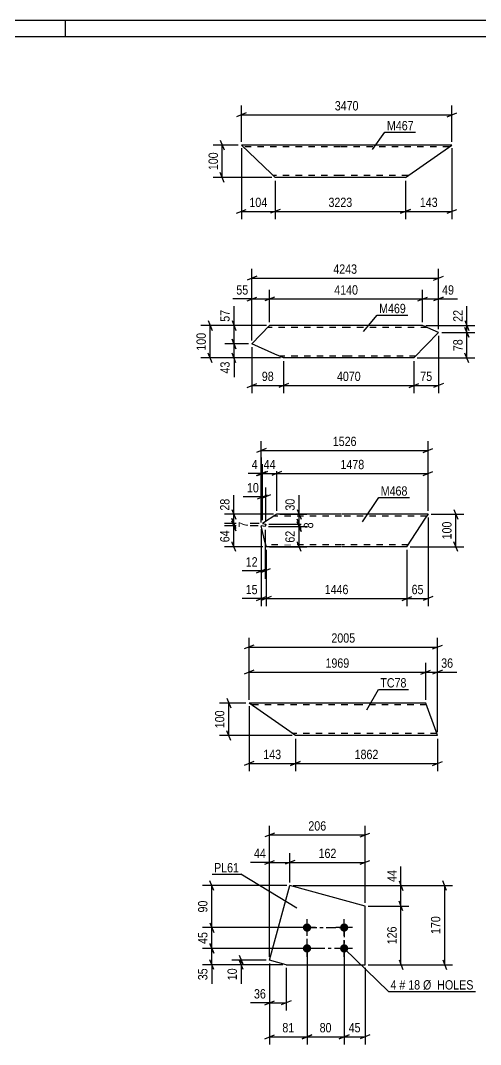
# Model space of a CAD drawing. Header units: millimetres. Extents: x 0 to 841, y 0 to 594.
# Drawn here: x 407.1 to 548.7, y 278.8 to 594 of the extents above; entities that cross this region are included whole.
import ezdxf

# ---------------------------------------------------------------- set-up
doc = ezdxf.new("R2010")
doc.units = ezdxf.units.MM
doc.linetypes.add('DXK_LINE_DOT2', pattern=[3.9198, 1.9599, -1.9599])
doc.linetypes.add('DXK_LINE_DOT3', pattern=[5.9187, 2.979, -0.9799, 0.9799, -0.9799])
doc.styles.add('Arial Narrow', font='ARIALN.TTF', dxfattribs={"height": 0.2})

# ---------------------------------------------------------------- blocks, each defined once
blk = doc.blocks.new('Unknown-682043673-6781')
at = {"color": 5, "linetype": 'Continuous'}
for p, q in [((841, 594), (0, 594)), ((421, 589), (421, 594)), ((836, 589), (5, 589))]:
    blk.add_line(p, q, dxfattribs=at)
blk = doc.blocks.new('Part-682043673-39042 - 39041')
at = {"color": 2, "linetype": 'Continuous'}
for p, q in [((511.76, 383.92), (477.47, 383.92)), ((490.04, 375.12), (477.47, 383.92)), ((531.86, 383.92), (511.86, 383.92)), ((535.06, 375.12), (531.86, 383.92)), ((491.76, 373.92), (490.04, 375.12)), ((535.49, 373.92), (535.06, 375.12)), ((511.76, 373.92), (491.76, 373.92)), ((535.49, 373.92), (511.86, 373.92))]:
    blk.add_line(p, q, dxfattribs=at)
at = {"color": 7, "linetype": 'DXK_LINE_DOT2'}
for p, q in [((511.76, 383.32), (478.33, 383.32)), ((532.07, 383.32), (511.86, 383.32)), ((491.62, 374.01), (490.04, 375.12)), ((535.49, 373.92), (535.06, 375.12)), ((511.76, 374.52), (490.9, 374.52)), ((535.28, 374.52), (511.86, 374.52)), ((535.28, 374.52), (535.26, 374.56))]:
    blk.add_line(p, q, dxfattribs=at)
blk = doc.blocks.new('Part-682043673-39025 - 39024')
at = {"color": 2, "linetype": 'Continuous'}
for p, q in [((485.98, 442.03), (481.63, 439.18)), ((505.98, 442.03), (485.98, 442.03)), ((532.58, 442.03), (506.09, 442.03)), ((531.8, 440.83), (532.35, 441.68)), ((532.35, 441.68), (532.58, 442.03)), ((482.46, 438.21), (481.24, 438.44)), ((482.46, 433.23), (481.24, 438.44)), ((481.63, 439.18), (482.61, 439)), ((482.61, 439), (482.46, 438.21)), ((526.09, 432.03), (531.8, 440.83)), ((482.72, 432.12), (482.46, 433.23)), ((482.74, 432.03), (482.72, 432.12)), ((505.98, 432.03), (482.74, 432.03)), ((526.09, 432.03), (506.09, 432.03))]:
    blk.add_line(p, q, dxfattribs=at)
at = {"color": 7, "linetype": 'DXK_LINE_DOT2'}
for p, q in [((505.98, 441.43), (485.06, 441.43)), ((532.19, 441.43), (506.09, 441.43)), ((532.58, 442.03), (532.35, 441.68)), ((482.46, 433.23), (482.66, 432.38)), ((505.98, 432.63), (482.6, 432.63)), ((526.48, 432.63), (506.09, 432.63))]:
    blk.add_line(p, q, dxfattribs=at)
blk = doc.blocks.new('Part-682043673-39007 - 39006')
at = {"color": 2, "linetype": 'Continuous'}
for p, q in [((478.35, 494.46), (483.81, 500.13)), ((508.13, 500.13), (483.81, 500.13)), ((530.91, 500.13), (508.23, 500.13)), ((535.78, 497.98), (530.91, 500.13)), ((535.78, 497.98), (528.23, 490.13)), ((485.42, 491.33), (478.35, 494.46)), ((487.34, 490.49), (485.42, 491.33)), ((488.13, 490.13), (487.34, 490.49)), ((488.13, 490.13), (488.13, 490.13)), ((508.13, 490.13), (488.13, 490.13)), ((528.23, 490.13), (508.23, 490.13))]:
    blk.add_line(p, q, dxfattribs=at)
at = {"color": 7, "linetype": 'DXK_LINE_DOT2'}
for p, q in [((508.13, 499.53), (483.23, 499.53)), ((532.26, 499.53), (508.23, 499.53)), ((486.46, 490.88), (485.42, 491.33)), ((487.93, 490.23), (486.46, 490.88)), ((508.13, 490.73), (486.78, 490.73)), ((488.13, 490.13), (488.13, 490.13)), ((528.81, 490.73), (508.23, 490.73))]:
    blk.add_line(p, q, dxfattribs=at)
blk = doc.blocks.new('Part-682043673-35759 - 35758')
at = {"color": 2, "linetype": 'Continuous'}
for p, q in [((483.79, 304.8), (490.07, 327.74)), ((513.18, 321.42), (490.07, 327.74)), ((513.18, 303.4), (513.18, 321.42)), ((488.9, 303.4), (483.79, 304.8)), ((488.9, 303.4), (513.18, 303.4))]:
    blk.add_line(p, q, dxfattribs=at)
blk = doc.blocks.new('Bolt-682043673-35760 - 35758')
at = {"linetype": 'Continuous'}
for points in [[(494.04, 314.82, -1), (496.61, 314.82, -1)], [(505.47, 314.82, -1), (508.04, 314.82, -1)], [(494.04, 308.4, -1), (496.61, 308.4, -1)], [(505.47, 308.4, -1), (508.04, 308.4, -1)]]:
    blk.add_hatch(color=1, dxfattribs=at).paths.add_polyline_path(points)
at = {"color": 1, "linetype": 'Continuous'}
for p, q in [((495.33, 312.25), (495.33, 317.4)), ((506.76, 312.25), (506.76, 317.4)), ((497.9, 314.82), (492.76, 314.82)), ((509.33, 314.82), (504.18, 314.82)), ((495.33, 305.82), (495.33, 310.97)), ((506.76, 305.82), (506.76, 310.97)), ((497.9, 308.4), (492.76, 308.4)), ((509.33, 308.4), (504.18, 308.4))]:
    blk.add_line(p, q, dxfattribs=at)
blk = doc.blocks.new('Part-682043673-38932 - 38931')
at = {"color": 2, "linetype": 'Continuous'}
for p, q in [((484.29, 546.87), (475.13, 555.67)), ((505.54, 555.67), (475.13, 555.67)), ((539.92, 555.67), (505.64, 555.67)), ((525.64, 545.67), (539.92, 555.67)), ((484.29, 546.87), (485.54, 545.67)), ((505.54, 545.67), (485.54, 545.67)), ((525.64, 545.67), (505.64, 545.67))]:
    blk.add_line(p, q, dxfattribs=at)
at = {"color": 7, "linetype": 'DXK_LINE_DOT2'}
for p, q in [((505.54, 555.07), (475.76, 555.07)), ((539.06, 555.07), (505.64, 555.07)), ((485.45, 545.77), (484.29, 546.87)), ((505.54, 546.27), (484.92, 546.27)), ((526.5, 546.27), (505.64, 546.27))]:
    blk.add_line(p, q, dxfattribs=at)
blk = doc.blocks.new('Rectangle-682043673-38418 - 35758')
at = {"color": 1, "linetype": 'DXK_LINE_DOT3'}
blk.add_lwpolyline([(495.33, 314.82), (506.76, 314.82), (506.76, 308.4), (495.33, 308.4), (495.33, 314.82)], close=True, dxfattribs=at)
blk = doc.blocks.new('StraightDimension-682043673-40232 - 39041')
at = {"color": 7, "linetype": 'Continuous'}
for p, q in [((491.76, 372.92), (491.76, 362.93)), ((535.49, 372.92), (535.49, 362.93)), ((493.26, 365.93), (490.26, 364.73)), ((533.99, 364.73), (536.99, 365.93)), ((491.76, 365.33), (535.49, 365.33))]:
    blk.add_line(p, q, dxfattribs=at)
at = {"color": 0}
blk.add_wipeout([(517.88, 366.08), (517.88, 370.28), (509.37, 370.28), (509.37, 366.08)], dxfattribs=at)
at = {"color": 3, "style": 'Arial Narrow'}
blk.add_text('1862', height=2.863, dxfattribs=at).set_placement((509.97, 366.68))
blk = doc.blocks.new('StraightDimension-682043673-40190 - 39041')
at = {"color": 7, "linetype": 'Continuous'}
for p, q in [((478.97, 394.04), (475.97, 392.84)), ((477.47, 384.92), (477.47, 396.29)), ((530.36, 392.84), (533.36, 394.04)), ((531.86, 384.92), (531.86, 396.29)), ((477.47, 393.44), (531.86, 393.44))]:
    blk.add_line(p, q, dxfattribs=at)
at = {"color": 0}
blk.add_wipeout([(508.92, 394.19), (508.92, 398.39), (500.41, 398.39), (500.41, 394.19)], dxfattribs=at)
at = {"color": 3, "style": 'Arial Narrow'}
blk.add_text('1969', height=2.863, dxfattribs=at).set_placement((501.01, 394.79))
blk = doc.blocks.new('StraightDimension-682043673-40390 - 39041')
at = {"color": 7, "linetype": 'Continuous'}
for p, q in [((477.47, 384.92), (477.47, 404.01)), ((535.49, 374.92), (535.49, 404.01)), ((478.97, 401.76), (475.97, 400.56)), ((477.47, 401.16), (535.49, 401.16)), ((533.99, 400.56), (536.99, 401.76))]:
    blk.add_line(p, q, dxfattribs=at)
at = {"color": 0}
blk.add_wipeout([(510.74, 401.91), (510.74, 406.11), (502.23, 406.11), (502.23, 401.91)], dxfattribs=at)
at = {"color": 3, "style": 'Arial Narrow'}
blk.add_text('2005', height=2.863, dxfattribs=at).set_placement((502.83, 402.51))
blk = doc.blocks.new('StraightDimension-682043673-40189 - 39041')
at = {"color": 7, "linetype": 'Continuous'}
for p, q in [((530.36, 392.84), (533.36, 394.04)), ((531.86, 384.92), (531.86, 396.29)), ((536.99, 394.04), (533.99, 392.84)), ((535.49, 374.92), (535.49, 396.29)), ((531.86, 393.44), (535.49, 393.44))]:
    blk.add_line(p, q, dxfattribs=at)
at = {"color": 0}
blk.add_wipeout([(540.88, 394.19), (540.88, 398.39), (536.02, 398.39), (536.02, 394.19)], dxfattribs=at)
at = {"color": 7, "linetype": 'Continuous'}
blk.add_line((535.49, 393.44), (541.4, 393.44), dxfattribs=at)
blk.add_line((535.49, 393.44), (541.4, 393.44), dxfattribs=at)
at = {"color": 3, "style": 'Arial Narrow'}
blk.add_text('36', height=2.863, dxfattribs=at).set_placement((536.62, 394.79))
blk = doc.blocks.new('StraightDimension-682043673-40233 - 39041')
at = {"color": 7, "linetype": 'Continuous'}
for p, q in [((477.47, 382.92), (477.47, 362.93)), ((491.76, 372.92), (491.76, 362.93)), ((478.97, 365.93), (475.97, 364.73)), ((490.26, 364.73), (493.26, 365.93)), ((477.47, 365.33), (491.76, 365.33))]:
    blk.add_line(p, q, dxfattribs=at)
at = {"color": 0}
blk.add_wipeout([(487.96, 366.08), (487.96, 370.28), (481.27, 370.28), (481.27, 366.08)], dxfattribs=at)
at = {"color": 3, "style": 'Arial Narrow'}
blk.add_text('143', height=2.863, dxfattribs=at).set_placement((481.87, 366.68))
blk = doc.blocks.new('StraightDimension-682043673-40355 - 39041')
at = {"color": 7, "linetype": 'Continuous'}
for p, q in [((470.63, 385.42), (471.83, 382.42)), ((476.47, 383.92), (468.38, 383.92)), ((471.23, 373.92), (471.23, 383.92)), ((471.83, 372.42), (470.63, 375.42)), ((490.76, 373.92), (468.38, 373.92))]:
    blk.add_line(p, q, dxfattribs=at)
at = {"color": 0}
blk.add_wipeout([(470.48, 382.26), (466.28, 382.26), (466.28, 375.58), (470.48, 375.58)], dxfattribs=at)
at = {"color": 3, "style": 'Arial Narrow'}
blk.add_text('100', height=2.863, rotation=90.0002, dxfattribs=at).set_placement((469.88, 376.18))
blk = doc.blocks.new('StraightDimension-682043673-40174 - 39024')
at = {"color": 7, "linetype": 'Continuous'}
for p, q in [((533.58, 442.03), (543.54, 442.03)), ((540.54, 443.53), (541.74, 440.53)), ((541.14, 432.03), (541.14, 442.03)), ((527.09, 432.03), (543.54, 432.03)), ((541.74, 430.53), (540.54, 433.53))]:
    blk.add_line(p, q, dxfattribs=at)
at = {"color": 0}
blk.add_wipeout([(540.39, 440.37), (536.19, 440.37), (536.19, 433.69), (540.39, 433.69)], dxfattribs=at)
at = {"color": 3, "style": 'Arial Narrow'}
blk.add_text('100', height=2.863, rotation=90.0002, dxfattribs=at).set_placement((539.79, 434.29))
blk = doc.blocks.new('StraightDimension-682043673-39703 - 39024')
at = {"color": 7, "linetype": 'Continuous'}
for p, q in [((481.24, 437.44), (481.24, 413.69)), ((482.74, 431.03), (482.74, 413.69)), ((479.74, 415.49), (482.74, 416.69)), ((484.24, 416.69), (481.24, 415.49)), ((481.24, 416.09), (482.74, 416.09))]:
    blk.add_line(p, q, dxfattribs=at)
at = {"color": 0}
blk.add_wipeout([(480.72, 416.84), (480.72, 421.04), (475.86, 421.04), (475.86, 416.84)], dxfattribs=at)
at = {"color": 7, "linetype": 'Continuous'}
blk.add_line((481.24, 416.09), (475.34, 416.09), dxfattribs=at)
blk.add_line((481.24, 416.09), (475.34, 416.09), dxfattribs=at)
at = {"color": 3, "style": 'Arial Narrow'}
blk.add_text('15', height=2.863, dxfattribs=at).set_placement((476.46, 417.44))
blk = doc.blocks.new('StraightDimension-682043673-39592 - 39024')
at = {"color": 7, "linetype": 'Continuous'}
for p, q in [((485.98, 443.03), (485.98, 457.41)), ((532.58, 443.03), (532.58, 457.41)), ((487.48, 455.16), (484.48, 453.96)), ((485.98, 454.56), (532.58, 454.56)), ((531.08, 453.96), (534.08, 455.16))]:
    blk.add_line(p, q, dxfattribs=at)
at = {"color": 0}
blk.add_wipeout([(513.54, 455.31), (513.54, 459.51), (505.02, 459.51), (505.02, 455.31)], dxfattribs=at)
at = {"color": 3, "style": 'Arial Narrow'}
blk.add_text('1478', height=2.863, dxfattribs=at).set_placement((505.62, 455.91))
blk = doc.blocks.new('StraightDimension-682043673-39593 - 39024')
at = {"color": 7, "linetype": 'Continuous'}
for p, q in [((481.63, 440.18), (481.63, 457.41)), ((485.98, 443.03), (485.98, 457.41)), ((480.13, 453.96), (483.13, 455.16)), ((481.63, 454.56), (485.98, 454.56)), ((487.48, 455.16), (484.48, 453.96))]:
    blk.add_line(p, q, dxfattribs=at)
at = {"color": 0}
blk.add_wipeout([(486.23, 455.31), (486.23, 459.51), (481.38, 459.51), (481.38, 455.31)], dxfattribs=at)
at = {"color": 3, "style": 'Arial Narrow'}
blk.add_text('44', height=2.863, dxfattribs=at).set_placement((481.98, 455.91))
blk = doc.blocks.new('StraightDimension-682043673-39594 - 39024')
at = {"color": 7, "linetype": 'Continuous'}
for p, q in [((481.24, 439.44), (481.24, 457.41)), ((481.63, 440.18), (481.63, 457.41)), ((479.74, 453.96), (482.74, 455.16)), ((483.13, 455.16), (480.13, 453.96)), ((481.24, 454.56), (481.63, 454.56))]:
    blk.add_line(p, q, dxfattribs=at)
at = {"color": 0}
blk.add_wipeout([(480.72, 455.31), (480.72, 459.51), (477.69, 459.51), (477.69, 455.31)], dxfattribs=at)
at = {"color": 7, "linetype": 'Continuous'}
blk.add_line((481.24, 454.56), (477.16, 454.56), dxfattribs=at)
blk.add_line((481.24, 454.56), (477.16, 454.56), dxfattribs=at)
at = {"color": 3, "style": 'Arial Narrow'}
blk.add_text('4', height=2.86, dxfattribs=at).set_placement((478.29, 455.91))
blk = doc.blocks.new('StraightDimension-682043673-39893 - 39024')
at = {"color": 7, "linetype": 'Continuous'}
for p, q in [((480.24, 438.44), (469.95, 438.44)), ((472.2, 439.94), (473.4, 436.94)), ((472.8, 432.03), (472.8, 438.44)), ((481.74, 432.03), (469.95, 432.03)), ((473.4, 430.53), (472.2, 433.53))]:
    blk.add_line(p, q, dxfattribs=at)
at = {"color": 0}
blk.add_wipeout([(472.05, 437.66), (467.85, 437.66), (467.85, 432.81), (472.05, 432.81)], dxfattribs=at)
at = {"color": 3, "style": 'Arial Narrow'}
blk.add_text('64', height=2.863, rotation=90.0002, dxfattribs=at).set_placement((471.45, 433.41))
blk = doc.blocks.new('StraightDimension-682043673-39701 - 39024')
at = {"color": 7, "linetype": 'Continuous'}
for p, q in [((532.58, 441.03), (532.58, 413.69)), ((526.09, 431.03), (526.09, 413.69)), ((524.59, 415.49), (527.59, 416.69)), ((526.09, 416.09), (532.58, 416.09)), ((534.08, 416.69), (531.08, 415.49))]:
    blk.add_line(p, q, dxfattribs=at)
at = {"color": 0}
blk.add_wipeout([(531.76, 416.84), (531.76, 421.04), (526.91, 421.04), (526.91, 416.84)], dxfattribs=at)
at = {"color": 3, "style": 'Arial Narrow'}
blk.add_text('65', height=2.863, dxfattribs=at).set_placement((527.51, 417.44))
blk = doc.blocks.new('StraightDimension-682043673-39702 - 39024')
at = {"color": 7, "linetype": 'Continuous'}
for p, q in [((482.74, 431.03), (482.74, 413.69)), ((526.09, 431.03), (526.09, 413.69)), ((484.24, 416.69), (481.24, 415.49)), ((482.74, 416.09), (526.09, 416.09)), ((524.59, 415.49), (527.59, 416.69))]:
    blk.add_line(p, q, dxfattribs=at)
at = {"color": 0}
blk.add_wipeout([(508.67, 416.84), (508.67, 421.04), (500.16, 421.04), (500.16, 416.84)], dxfattribs=at)
at = {"color": 3, "style": 'Arial Narrow'}
blk.add_text('1446', height=2.863, dxfattribs=at).set_placement((500.76, 417.44))
blk = doc.blocks.new('StraightDimension-682043673-39891 - 39024')
at = {"color": 7, "linetype": 'Continuous'}
for p, q in [((484.98, 442.03), (469.95, 442.03)), ((472.2, 443.53), (473.4, 440.53)), ((472.8, 439.18), (472.8, 442.03)), ((480.63, 439.18), (469.95, 439.18)), ((473.4, 437.68), (472.2, 440.68))]:
    blk.add_line(p, q, dxfattribs=at)
at = {"color": 0}
blk.add_wipeout([(472.05, 447.41), (467.85, 447.41), (467.85, 442.55), (472.05, 442.55)], dxfattribs=at)
at = {"color": 7, "linetype": 'Continuous'}
blk.add_line((472.8, 442.03), (472.8, 447.93), dxfattribs=at)
blk.add_line((472.8, 442.03), (472.8, 447.93), dxfattribs=at)
at = {"color": 3, "style": 'Arial Narrow'}
blk.add_text('28', height=2.863, rotation=90.0002, dxfattribs=at).set_placement((471.45, 443.15))
blk = doc.blocks.new('StraightDimension-682043673-39892 - 39024')
at = {"color": 7, "linetype": 'Continuous'}
for p, q in [((480.63, 439.18), (470.4, 439.18)), ((480.24, 438.44), (470.4, 438.44)), ((472.2, 440.68), (473.4, 437.68)), ((473.4, 436.94), (472.2, 439.94)), ((472.8, 438.44), (472.8, 439.18))]:
    blk.add_line(p, q, dxfattribs=at)
at = {"color": 0}
blk.add_wipeout([(477.75, 440.32), (473.55, 440.32), (473.55, 437.3), (477.75, 437.3)], dxfattribs=at)
at = {"color": 3, "style": 'Arial Narrow'}
blk.add_text('7', height=2.86, rotation=90.0002, dxfattribs=at).set_placement((477.15, 437.9))
blk = doc.blocks.new('StraightDimension-682043673-39991 - 39024')
at = {"color": 7, "linetype": 'Continuous'}
for p, q in [((486.98, 442.03), (495.27, 442.03)), ((492.27, 443.53), (493.47, 440.53)), ((492.87, 439), (492.87, 442.03)), ((483.61, 439), (495.27, 439)), ((493.47, 437.5), (492.27, 440.5))]:
    blk.add_line(p, q, dxfattribs=at)
at = {"color": 0}
blk.add_wipeout([(492.12, 447.41), (487.92, 447.41), (487.92, 442.55), (492.12, 442.55)], dxfattribs=at)
at = {"color": 7, "linetype": 'Continuous'}
blk.add_line((492.87, 442.03), (492.87, 447.93), dxfattribs=at)
blk.add_line((492.87, 442.03), (492.87, 447.93), dxfattribs=at)
at = {"color": 3, "style": 'Arial Narrow'}
blk.add_text('30', height=2.863, rotation=90.0002, dxfattribs=at).set_placement((491.52, 443.15))
blk = doc.blocks.new('StraightDimension-682043673-39992 - 39024')
at = {"color": 7, "linetype": 'Continuous'}
for p, q in [((483.46, 438.21), (495.72, 438.21)), ((483.61, 439), (495.72, 439)), ((492.27, 440.5), (493.47, 437.5)), ((493.47, 436.71), (492.27, 439.71)), ((492.87, 438.21), (492.87, 439))]:
    blk.add_line(p, q, dxfattribs=at)
at = {"color": 0}
blk.add_wipeout([(497.82, 440.12), (493.62, 440.12), (493.62, 437.09), (497.82, 437.09)], dxfattribs=at)
at = {"color": 3, "style": 'Arial Narrow'}
blk.add_text('8', height=2.86, rotation=90.0002, dxfattribs=at).set_placement((497.22, 437.69))
blk = doc.blocks.new('StraightDimension-682043673-39993 - 39024')
at = {"color": 7, "linetype": 'Continuous'}
for p, q in [((483.46, 438.21), (495.27, 438.21)), ((492.27, 439.71), (493.47, 436.71)), ((492.87, 432.03), (492.87, 438.21)), ((483.74, 432.03), (495.27, 432.03)), ((493.47, 430.53), (492.27, 433.53))]:
    blk.add_line(p, q, dxfattribs=at)
at = {"color": 0}
blk.add_wipeout([(492.12, 437.55), (487.92, 437.55), (487.92, 432.69), (492.12, 432.69)], dxfattribs=at)
at = {"color": 3, "style": 'Arial Narrow'}
blk.add_text('62', height=2.863, rotation=90.0002, dxfattribs=at).set_placement((491.52, 433.29))
blk = doc.blocks.new('StraightDimension-682043673-40065 - 39024')
at = {"color": 7, "linetype": 'Continuous'}
for p, q in [((480.13, 446.81), (483.13, 448.01)), ((484.11, 448.01), (481.11, 446.81)), ((481.63, 440.18), (481.63, 450.26)), ((482.61, 440), (482.61, 450.26)), ((481.63, 447.41), (482.61, 447.41))]:
    blk.add_line(p, q, dxfattribs=at)
at = {"color": 0}
blk.add_wipeout([(481.1, 448.16), (481.1, 452.36), (476.24, 452.36), (476.24, 448.16)], dxfattribs=at)
at = {"color": 7, "linetype": 'Continuous'}
blk.add_line((481.63, 447.41), (475.72, 447.41), dxfattribs=at)
blk.add_line((481.63, 447.41), (475.72, 447.41), dxfattribs=at)
at = {"color": 3, "style": 'Arial Narrow'}
blk.add_text('10', height=2.863, dxfattribs=at).set_placement((476.84, 448.76))
blk = doc.blocks.new('StraightDimension-682043673-40093 - 39024')
at = {"color": 7, "linetype": 'Continuous'}
for p, q in [((481.24, 437.44), (481.24, 422.19)), ((482.46, 437.21), (482.46, 422.19)), ((479.74, 423.99), (482.74, 425.19)), ((483.96, 425.19), (480.96, 423.99)), ((481.24, 424.59), (482.46, 424.59))]:
    blk.add_line(p, q, dxfattribs=at)
at = {"color": 0}
blk.add_wipeout([(480.72, 425.34), (480.72, 429.54), (475.86, 429.54), (475.86, 425.34)], dxfattribs=at)
at = {"color": 7, "linetype": 'Continuous'}
blk.add_line((481.24, 424.59), (475.34, 424.59), dxfattribs=at)
blk.add_line((481.24, 424.59), (475.34, 424.59), dxfattribs=at)
at = {"color": 3, "style": 'Arial Narrow'}
blk.add_text('12', height=2.863, dxfattribs=at).set_placement((476.46, 425.94))
blk = doc.blocks.new('StraightDimension-682043673-40131 - 39024')
at = {"color": 7, "linetype": 'Continuous'}
for p, q in [((481.24, 439.44), (481.24, 464.53)), ((532.58, 443.03), (532.58, 464.53)), ((482.74, 462.28), (479.74, 461.08)), ((481.24, 461.68), (532.58, 461.68)), ((531.08, 461.08), (534.08, 462.28))]:
    blk.add_line(p, q, dxfattribs=at)
at = {"color": 0}
blk.add_wipeout([(511.17, 462.43), (511.17, 466.63), (502.65, 466.63), (502.65, 462.43)], dxfattribs=at)
at = {"color": 3, "style": 'Arial Narrow'}
blk.add_text('1526', height=2.863, dxfattribs=at).set_placement((503.25, 463.03))
blk = doc.blocks.new('StraightDimension-682043673-39220 - 39006')
at = {"color": 7, "linetype": 'Continuous'}
for p, q in [((483.81, 501.13), (483.81, 511.14)), ((530.91, 501.13), (530.91, 511.14)), ((485.31, 508.89), (482.31, 507.69)), ((483.81, 508.29), (530.91, 508.29)), ((529.41, 507.69), (532.41, 508.89))]:
    blk.add_line(p, q, dxfattribs=at)
at = {"color": 0}
blk.add_wipeout([(511.61, 509.04), (511.61, 513.24), (503.1, 513.24), (503.1, 509.04)], dxfattribs=at)
at = {"color": 3, "style": 'Arial Narrow'}
blk.add_text('4140', height=2.863, dxfattribs=at).set_placement((503.7, 509.64))
blk = doc.blocks.new('StraightDimension-682043673-39328 - 39006')
at = {"color": 7, "linetype": 'Continuous'}
for p, q in [((535.78, 496.98), (535.78, 479.29)), ((528.23, 489.13), (528.23, 479.29)), ((526.73, 481.09), (529.73, 482.29)), ((537.28, 482.29), (534.28, 481.09)), ((528.23, 481.69), (535.78, 481.69))]:
    blk.add_line(p, q, dxfattribs=at)
at = {"color": 0}
blk.add_wipeout([(534.43, 482.44), (534.43, 486.64), (529.58, 486.64), (529.58, 482.44)], dxfattribs=at)
at = {"color": 3, "style": 'Arial Narrow'}
blk.add_text('75', height=2.863, dxfattribs=at).set_placement((530.18, 483.04))
blk = doc.blocks.new('StraightDimension-682043673-39182 - 39006')
at = {"color": 7, "linetype": 'Continuous'}
for p, q in [((478.35, 495.46), (478.35, 517.55)), ((535.78, 498.98), (535.78, 517.55)), ((479.85, 515.3), (476.85, 514.1)), ((478.35, 514.7), (535.78, 514.7)), ((534.28, 514.1), (537.28, 515.3))]:
    blk.add_line(p, q, dxfattribs=at)
at = {"color": 0}
blk.add_wipeout([(511.32, 515.45), (511.32, 519.65), (502.81, 519.65), (502.81, 515.45)], dxfattribs=at)
at = {"color": 3, "style": 'Arial Narrow'}
blk.add_text('4243', height=2.863, dxfattribs=at).set_placement((503.41, 516.05))
blk = doc.blocks.new('StraightDimension-682043673-39219 - 39006')
at = {"color": 7, "linetype": 'Continuous'}
for p, q in [((530.91, 501.13), (530.91, 511.14)), ((535.78, 498.98), (535.78, 511.14)), ((529.41, 507.69), (532.41, 508.89)), ((530.91, 508.29), (535.78, 508.29)), ((537.28, 508.89), (534.28, 507.69))]:
    blk.add_line(p, q, dxfattribs=at)
at = {"color": 0}
blk.add_wipeout([(541.16, 509.04), (541.16, 513.24), (536.3, 513.24), (536.3, 509.04)], dxfattribs=at)
at = {"color": 7, "linetype": 'Continuous'}
blk.add_line((535.78, 508.29), (541.68, 508.29), dxfattribs=at)
blk.add_line((535.78, 508.29), (541.68, 508.29), dxfattribs=at)
at = {"color": 3, "style": 'Arial Narrow'}
blk.add_text('49', height=2.863, dxfattribs=at).set_placement((536.9, 509.64))
blk = doc.blocks.new('StraightDimension-682043673-39221 - 39006')
at = {"color": 7, "linetype": 'Continuous'}
for p, q in [((478.35, 495.46), (478.35, 511.14)), ((483.81, 501.13), (483.81, 511.14)), ((476.85, 507.69), (479.85, 508.89)), ((478.35, 508.29), (483.81, 508.29)), ((485.31, 508.89), (482.31, 507.69))]:
    blk.add_line(p, q, dxfattribs=at)
at = {"color": 0}
blk.add_wipeout([(477.83, 509.04), (477.83, 513.24), (472.97, 513.24), (472.97, 509.04)], dxfattribs=at)
at = {"color": 7, "linetype": 'Continuous'}
blk.add_line((478.35, 508.29), (472.45, 508.29), dxfattribs=at)
blk.add_line((478.35, 508.29), (472.45, 508.29), dxfattribs=at)
at = {"color": 3, "style": 'Arial Narrow'}
blk.add_text('55', height=2.863, dxfattribs=at).set_placement((473.57, 509.64))
blk = doc.blocks.new('StraightDimension-682043673-39329 - 39006')
at = {"color": 7, "linetype": 'Continuous'}
for p, q in [((488.13, 489.13), (488.13, 479.29)), ((528.23, 489.13), (528.23, 479.29)), ((489.63, 482.29), (486.63, 481.09)), ((526.73, 481.09), (529.73, 482.29)), ((488.13, 481.69), (528.23, 481.69))]:
    blk.add_line(p, q, dxfattribs=at)
at = {"color": 0}
blk.add_wipeout([(512.44, 482.44), (512.44, 486.64), (503.93, 486.64), (503.93, 482.44)], dxfattribs=at)
at = {"color": 3, "style": 'Arial Narrow'}
blk.add_text('4070', height=2.863, dxfattribs=at).set_placement((504.53, 483.04))
blk = doc.blocks.new('StraightDimension-682043673-39330 - 39006')
at = {"color": 7, "linetype": 'Continuous'}
for p, q in [((478.35, 493.46), (478.35, 479.29)), ((488.13, 489.13), (488.13, 479.29)), ((476.85, 481.09), (479.85, 482.29)), ((489.63, 482.29), (486.63, 481.09)), ((478.35, 481.69), (488.13, 481.69))]:
    blk.add_line(p, q, dxfattribs=at)
at = {"color": 0}
blk.add_wipeout([(485.67, 482.44), (485.67, 486.64), (480.82, 486.64), (480.82, 482.44)], dxfattribs=at)
at = {"color": 3, "style": 'Arial Narrow'}
blk.add_text('98', height=2.863, dxfattribs=at).set_placement((481.42, 483.04))
blk = doc.blocks.new('StraightDimension-682043673-39430 - 39006')
at = {"color": 7, "linetype": 'Continuous'}
for p, q in [((472.25, 501.63), (473.45, 498.63)), ((482.81, 500.13), (470, 500.13)), ((472.85, 494.46), (472.85, 500.13)), ((473.45, 492.96), (472.25, 495.96)), ((477.35, 494.46), (470, 494.46))]:
    blk.add_line(p, q, dxfattribs=at)
at = {"color": 0}
blk.add_wipeout([(472.1, 505.52), (467.9, 505.52), (467.9, 500.66), (472.1, 500.66)], dxfattribs=at)
at = {"color": 7, "linetype": 'Continuous'}
blk.add_line((472.85, 500.13), (472.85, 506.04), dxfattribs=at)
blk.add_line((472.85, 500.13), (472.85, 506.04), dxfattribs=at)
at = {"color": 3, "style": 'Arial Narrow'}
blk.add_text('57', height=2.863, rotation=90.0002, dxfattribs=at).set_placement((471.5, 501.26))
blk = doc.blocks.new('StraightDimension-682043673-39431 - 39006')
at = {"color": 7, "linetype": 'Continuous'}
for p, q in [((472.25, 495.96), (473.45, 492.96)), ((477.35, 494.46), (470, 494.46)), ((472.85, 490.13), (472.85, 494.46)), ((487.13, 490.13), (470, 490.13)), ((473.45, 488.63), (472.25, 491.63))]:
    blk.add_line(p, q, dxfattribs=at)
at = {"color": 0}
blk.add_wipeout([(472.1, 489.61), (467.9, 489.61), (467.9, 484.75), (472.1, 484.75)], dxfattribs=at)
at = {"color": 7, "linetype": 'Continuous'}
blk.add_line((472.85, 490.13), (472.85, 484.23), dxfattribs=at)
blk.add_line((472.85, 490.13), (472.85, 484.23), dxfattribs=at)
at = {"color": 3, "style": 'Arial Narrow'}
blk.add_text('43', height=2.863, rotation=90.0002, dxfattribs=at).set_placement((471.5, 485.35))
blk = doc.blocks.new('StraightDimension-682043673-39503 - 39006')
at = {"color": 7, "linetype": 'Continuous'}
for p, q in [((464.92, 501.63), (466.12, 498.63)), ((482.81, 500.13), (462.67, 500.13)), ((465.52, 490.13), (465.52, 500.13)), ((487.13, 490.13), (462.67, 490.13)), ((466.12, 488.63), (464.92, 491.63))]:
    blk.add_line(p, q, dxfattribs=at)
at = {"color": 0}
blk.add_wipeout([(464.77, 498.48), (460.57, 498.48), (460.57, 491.79), (464.77, 491.79)], dxfattribs=at)
at = {"color": 3, "style": 'Arial Narrow'}
blk.add_text('100', height=2.863, rotation=90.0002, dxfattribs=at).set_placement((464.17, 492.39))
blk = doc.blocks.new('StraightDimension-682043673-39535 - 39006')
at = {"color": 7, "linetype": 'Continuous'}
for p, q in [((543.94, 501.63), (545.14, 498.63)), ((531.91, 500.13), (546.94, 500.13)), ((545.14, 496.48), (543.94, 499.48)), ((544.54, 497.98), (544.54, 500.13)), ((536.78, 497.98), (546.94, 497.98))]:
    blk.add_line(p, q, dxfattribs=at)
at = {"color": 0}
blk.add_wipeout([(543.79, 505.52), (539.59, 505.52), (539.59, 500.66), (543.79, 500.66)], dxfattribs=at)
at = {"color": 7, "linetype": 'Continuous'}
blk.add_line((544.54, 500.13), (544.54, 506.04), dxfattribs=at)
blk.add_line((544.54, 500.13), (544.54, 506.04), dxfattribs=at)
at = {"color": 3, "style": 'Arial Narrow'}
blk.add_text('22', height=2.863, rotation=90.0002, dxfattribs=at).set_placement((543.19, 501.26))
blk = doc.blocks.new('StraightDimension-682043673-39536 - 39006')
at = {"color": 7, "linetype": 'Continuous'}
for p, q in [((543.94, 499.48), (545.14, 496.48)), ((536.78, 497.98), (546.94, 497.98)), ((544.54, 490.13), (544.54, 497.98)), ((529.23, 490.13), (546.94, 490.13)), ((545.14, 488.63), (543.94, 491.63))]:
    blk.add_line(p, q, dxfattribs=at)
at = {"color": 0}
blk.add_wipeout([(543.79, 496.48), (539.59, 496.48), (539.59, 491.63), (543.79, 491.63)], dxfattribs=at)
at = {"color": 3, "style": 'Arial Narrow'}
blk.add_text('78', height=2.863, rotation=90.0002, dxfattribs=at).set_placement((543.19, 492.23))
blk = doc.blocks.new('StraightDimension-682043673-38452 - 35758')
at = {"color": 7, "linetype": 'Continuous'}
for p, q in [((474.47, 306.3), (475.67, 303.3)), ((482.79, 304.8), (472.22, 304.8)), ((487.9, 303.4), (472.22, 303.4)), ((475.67, 301.9), (474.47, 304.9)), ((475.07, 303.4), (475.07, 304.8))]:
    blk.add_line(p, q, dxfattribs=at)
at = {"color": 0}
blk.add_wipeout([(474.32, 302.87), (470.12, 302.87), (470.12, 298.01), (474.32, 298.01)], dxfattribs=at)
at = {"color": 7, "linetype": 'Continuous'}
blk.add_line((475.07, 303.4), (475.07, 297.49), dxfattribs=at)
blk.add_line((475.07, 303.4), (475.07, 297.49), dxfattribs=at)
at = {"color": 3, "style": 'Arial Narrow'}
blk.add_text('10', height=2.863, rotation=90.0002, dxfattribs=at).set_placement((473.72, 298.61))
blk = doc.blocks.new('StraightDimension-682043673-38404 - 35758')
at = {"color": 7, "linetype": 'Continuous'}
for p, q in [((538.29, 326.24), (537.09, 329.24)), ((491.07, 327.74), (540.09, 327.74)), ((537.69, 303.4), (537.69, 327.74)), ((514.18, 303.4), (540.09, 303.4)), ((537.09, 304.9), (538.29, 301.9))]:
    blk.add_line(p, q, dxfattribs=at)
at = {"color": 0}
blk.add_wipeout([(536.94, 318.91), (532.74, 318.91), (532.74, 312.23), (536.94, 312.23)], dxfattribs=at)
at = {"color": 3, "style": 'Arial Narrow'}
blk.add_text('170', height=2.863, rotation=90.0002, dxfattribs=at).set_placement((536.34, 312.83))
blk = doc.blocks.new('StraightDimension-682043673-38411 - 35758')
at = {"color": 7, "linetype": 'Continuous'}
for p, q in [((485.29, 343.92), (482.29, 342.72)), ((483.79, 305.8), (483.79, 346.17)), ((511.68, 342.72), (514.68, 343.92)), ((513.18, 322.42), (513.18, 346.17)), ((483.79, 343.32), (513.18, 343.32))]:
    blk.add_line(p, q, dxfattribs=at)
at = {"color": 0}
blk.add_wipeout([(501.82, 344.07), (501.82, 348.27), (495.14, 348.27), (495.14, 344.07)], dxfattribs=at)
at = {"color": 3, "style": 'Arial Narrow'}
blk.add_text('206', height=2.863, dxfattribs=at).set_placement((495.74, 344.67))
blk = doc.blocks.new('StraightDimension-682043673-59786 - 35758')
at = {"color": 7, "linetype": 'Continuous'}
for p, q in [((495.33, 307.4), (495.33, 278.82)), ((483.79, 303.8), (483.79, 278.82)), ((482.29, 280.62), (485.29, 281.82)), ((483.79, 281.22), (495.33, 281.22)), ((496.83, 281.82), (493.83, 280.62))]:
    blk.add_line(p, q, dxfattribs=at)
at = {"color": 0}
blk.add_wipeout([(491.98, 281.97), (491.98, 286.17), (487.13, 286.17), (487.13, 281.97)], dxfattribs=at)
at = {"color": 3, "style": 'Arial Narrow'}
blk.add_text('81', height=2.863, dxfattribs=at).set_placement((487.73, 282.57))
blk = doc.blocks.new('StraightDimension-682043673-38478 - 35758')
at = {"color": 7, "linetype": 'Continuous'}
for p, q in [((523.63, 329.24), (524.83, 326.24)), ((491.07, 327.74), (526.63, 327.74)), ((524.23, 321.42), (524.23, 327.74)), ((524.83, 319.92), (523.63, 322.92)), ((514.18, 321.42), (526.63, 321.42))]:
    blk.add_line(p, q, dxfattribs=at)
at = {"color": 0}
blk.add_wipeout([(523.48, 333.13), (519.28, 333.13), (519.28, 328.27), (523.48, 328.27)], dxfattribs=at)
at = {"color": 7, "linetype": 'Continuous'}
blk.add_line((524.23, 327.74), (524.23, 333.65), dxfattribs=at)
blk.add_line((524.23, 327.74), (524.23, 333.65), dxfattribs=at)
at = {"color": 3, "style": 'Arial Narrow'}
blk.add_text('44', height=2.863, rotation=90.0002, dxfattribs=at).set_placement((522.88, 328.87))
blk = doc.blocks.new('StraightDimension-682043673-38479 - 35758')
at = {"color": 7, "linetype": 'Continuous'}
for p, q in [((524.83, 319.92), (523.63, 322.92)), ((514.18, 321.42), (526.63, 321.42)), ((524.23, 303.4), (524.23, 321.42)), ((514.18, 303.4), (526.63, 303.4)), ((523.63, 304.9), (524.83, 301.9))]:
    blk.add_line(p, q, dxfattribs=at)
at = {"color": 0}
blk.add_wipeout([(523.48, 315.75), (519.28, 315.75), (519.28, 309.07), (523.48, 309.07)], dxfattribs=at)
at = {"color": 3, "style": 'Arial Narrow'}
blk.add_text('126', height=2.863, rotation=90.0002, dxfattribs=at).set_placement((522.88, 309.67))
blk = doc.blocks.new('StraightDimension-682043673-38556 - 35758')
at = {"color": 7, "linetype": 'Continuous'}
for p, q in [((490.07, 328.74), (490.07, 337.74)), ((513.18, 322.42), (513.18, 337.74)), ((491.57, 335.49), (488.57, 334.29)), ((490.07, 334.89), (513.18, 334.89)), ((511.68, 334.29), (514.68, 335.49))]:
    blk.add_line(p, q, dxfattribs=at)
at = {"color": 0}
blk.add_wipeout([(504.96, 335.64), (504.96, 339.84), (498.28, 339.84), (498.28, 335.64)], dxfattribs=at)
at = {"color": 3, "style": 'Arial Narrow'}
blk.add_text('162', height=2.863, dxfattribs=at).set_placement((498.88, 336.24))
blk = doc.blocks.new('StraightDimension-682043673-38557 - 35758')
at = {"color": 7, "linetype": 'Continuous'}
for p, q in [((483.79, 305.8), (483.79, 337.74)), ((490.07, 328.74), (490.07, 337.74)), ((482.29, 334.29), (485.29, 335.49)), ((483.79, 334.89), (490.07, 334.89)), ((491.57, 335.49), (488.57, 334.29))]:
    blk.add_line(p, q, dxfattribs=at)
at = {"color": 0}
blk.add_wipeout([(483.26, 335.64), (483.26, 339.84), (478.4, 339.84), (478.4, 335.64)], dxfattribs=at)
at = {"color": 7, "linetype": 'Continuous'}
blk.add_line((483.79, 334.89), (477.88, 334.89), dxfattribs=at)
blk.add_line((483.79, 334.89), (477.88, 334.89), dxfattribs=at)
at = {"color": 3, "style": 'Arial Narrow'}
blk.add_text('44', height=2.863, dxfattribs=at).set_placement((479, 336.24))
blk = doc.blocks.new('StraightDimension-682043673-38630 - 35758')
at = {"color": 7, "linetype": 'Continuous'}
for p, q in [((483.79, 303.8), (483.79, 289.25)), ((488.9, 302.4), (488.9, 289.25)), ((482.29, 291.05), (485.29, 292.25)), ((483.79, 291.65), (488.9, 291.65)), ((490.4, 292.25), (487.4, 291.05))]:
    blk.add_line(p, q, dxfattribs=at)
at = {"color": 0}
blk.add_wipeout([(483.26, 292.4), (483.26, 296.6), (478.4, 296.6), (478.4, 292.4)], dxfattribs=at)
at = {"color": 7, "linetype": 'Continuous'}
blk.add_line((483.79, 291.65), (477.88, 291.65), dxfattribs=at)
blk.add_line((483.79, 291.65), (477.88, 291.65), dxfattribs=at)
at = {"color": 3, "style": 'Arial Narrow'}
blk.add_text('36', height=2.863, dxfattribs=at).set_placement((479, 293))
blk = doc.blocks.new('StraightDimension-682043673-59784 - 35758')
at = {"color": 7, "linetype": 'Continuous'}
for p, q in [((506.76, 307.4), (506.76, 278.82)), ((513.18, 302.4), (513.18, 278.82)), ((505.26, 280.62), (508.26, 281.82)), ((506.76, 281.22), (513.18, 281.22)), ((514.68, 281.82), (511.68, 280.62))]:
    blk.add_line(p, q, dxfattribs=at)
at = {"color": 0}
blk.add_wipeout([(512.4, 281.97), (512.4, 286.17), (507.54, 286.17), (507.54, 281.97)], dxfattribs=at)
at = {"color": 3, "style": 'Arial Narrow'}
blk.add_text('45', height=2.863, dxfattribs=at).set_placement((508.14, 282.57))
blk = doc.blocks.new('StraightDimension-682043673-59785 - 35758')
at = {"color": 7, "linetype": 'Continuous'}
for p, q in [((495.33, 307.4), (495.33, 278.82)), ((506.76, 307.4), (506.76, 278.82)), ((493.83, 280.62), (496.83, 281.82)), ((495.33, 281.22), (506.76, 281.22)), ((508.26, 281.82), (505.26, 280.62))]:
    blk.add_line(p, q, dxfattribs=at)
at = {"color": 0}
blk.add_wipeout([(503.47, 281.97), (503.47, 286.17), (498.61, 286.17), (498.61, 281.97)], dxfattribs=at)
at = {"color": 3, "style": 'Arial Narrow'}
blk.add_text('80', height=2.863, dxfattribs=at).set_placement((499.21, 282.57))
blk = doc.blocks.new('StraightDimension-682043673-59827 - 35758')
at = {"color": 7, "linetype": 'Continuous'}
for p, q in [((466.61, 326.24), (465.41, 329.24)), ((489.07, 327.74), (463.16, 327.74)), ((466.01, 314.82), (466.01, 327.74)), ((465.41, 316.32), (466.61, 313.32)), ((494.33, 314.82), (463.16, 314.82))]:
    blk.add_line(p, q, dxfattribs=at)
at = {"color": 0}
blk.add_wipeout([(465.26, 323.71), (461.06, 323.71), (461.06, 318.86), (465.26, 318.86)], dxfattribs=at)
at = {"color": 3, "style": 'Arial Narrow'}
blk.add_text('90', height=2.863, rotation=90.0002, dxfattribs=at).set_placement((464.66, 319.46))
blk = doc.blocks.new('StraightDimension-682043673-59828 - 35758')
at = {"color": 7, "linetype": 'Continuous'}
for p, q in [((465.41, 316.32), (466.61, 313.32)), ((494.33, 314.82), (463.16, 314.82)), ((466.01, 308.4), (466.01, 314.82)), ((466.61, 306.9), (465.41, 309.9)), ((494.33, 308.4), (463.16, 308.4))]:
    blk.add_line(p, q, dxfattribs=at)
at = {"color": 0}
blk.add_wipeout([(465.26, 314.04), (461.06, 314.04), (461.06, 309.18), (465.26, 309.18)], dxfattribs=at)
at = {"color": 3, "style": 'Arial Narrow'}
blk.add_text('45', height=2.863, rotation=90.0002, dxfattribs=at).set_placement((464.66, 309.78))
blk = doc.blocks.new('StraightDimension-682043673-59829 - 35758')
at = {"color": 7, "linetype": 'Continuous'}
for p, q in [((465.41, 309.9), (466.61, 306.9)), ((494.33, 308.4), (463.16, 308.4)), ((466.01, 303.4), (466.01, 308.4)), ((487.9, 303.4), (463.16, 303.4)), ((466.61, 301.9), (465.41, 304.9))]:
    blk.add_line(p, q, dxfattribs=at)
at = {"color": 0}
blk.add_wipeout([(465.26, 302.87), (461.06, 302.87), (461.06, 298.01), (465.26, 298.01)], dxfattribs=at)
at = {"color": 7, "linetype": 'Continuous'}
blk.add_line((466.01, 303.4), (466.01, 297.49), dxfattribs=at)
blk.add_line((466.01, 303.4), (466.01, 297.49), dxfattribs=at)
at = {"color": 3, "style": 'Arial Narrow'}
blk.add_text('35', height=2.863, rotation=90.0002, dxfattribs=at).set_placement((464.66, 298.61))
blk = doc.blocks.new('StraightDimension-682043673-39061 - 38931')
at = {"color": 7, "linetype": 'Continuous'}
for p, q in [((475.13, 554.67), (475.13, 532.85)), ((485.54, 544.67), (485.54, 532.85)), ((473.63, 534.65), (476.63, 535.85)), ((487.04, 535.85), (484.04, 534.65)), ((475.13, 535.25), (485.54, 535.25))]:
    blk.add_line(p, q, dxfattribs=at)
at = {"color": 0}
blk.add_wipeout([(483.68, 536), (483.68, 540.2), (476.99, 540.2), (476.99, 536)], dxfattribs=at)
at = {"color": 3, "style": 'Arial Narrow'}
blk.add_text('104', height=2.863, dxfattribs=at).set_placement((477.59, 536.6))
blk = doc.blocks.new('StraightDimension-682043673-39060 - 38931')
at = {"color": 7, "linetype": 'Continuous'}
for p, q in [((485.54, 544.67), (485.54, 532.85)), ((525.64, 544.67), (525.64, 532.85)), ((487.04, 535.85), (484.04, 534.65)), ((524.14, 534.65), (527.14, 535.85)), ((485.54, 535.25), (525.64, 535.25))]:
    blk.add_line(p, q, dxfattribs=at)
at = {"color": 0}
blk.add_wipeout([(509.85, 536), (509.85, 540.2), (501.33, 540.2), (501.33, 536)], dxfattribs=at)
at = {"color": 3, "style": 'Arial Narrow'}
blk.add_text('3223', height=2.863, dxfattribs=at).set_placement((501.93, 536.6))
blk = doc.blocks.new('StraightDimension-682043673-39153 - 38931')
at = {"color": 7, "linetype": 'Continuous'}
for p, q in [((474.13, 555.67), (466.39, 555.67)), ((468.64, 557.17), (469.84, 554.17)), ((469.24, 545.67), (469.24, 555.67)), ((484.54, 545.67), (466.39, 545.67)), ((469.84, 544.17), (468.64, 547.17))]:
    blk.add_line(p, q, dxfattribs=at)
at = {"color": 0}
blk.add_wipeout([(468.49, 554.02), (464.29, 554.02), (464.29, 547.33), (468.49, 547.33)], dxfattribs=at)
at = {"color": 3, "style": 'Arial Narrow'}
blk.add_text('100', height=2.863, rotation=90.0002, dxfattribs=at).set_placement((467.89, 547.93))
blk = doc.blocks.new('StraightDimension-682043673-39059 - 38931')
at = {"color": 7, "linetype": 'Continuous'}
for p, q in [((539.92, 554.67), (539.92, 532.85)), ((525.64, 544.67), (525.64, 532.85)), ((527.14, 535.85), (524.14, 534.65)), ((538.42, 534.65), (541.42, 535.85)), ((525.64, 535.25), (539.92, 535.25))]:
    blk.add_line(p, q, dxfattribs=at)
at = {"color": 0}
blk.add_wipeout([(536.12, 536), (536.12, 540.2), (529.44, 540.2), (529.44, 536)], dxfattribs=at)
at = {"color": 3, "style": 'Arial Narrow'}
blk.add_text('143', height=2.863, dxfattribs=at).set_placement((530.04, 536.6))
blk = doc.blocks.new('StraightDimension-682043673-39136 - 38931')
at = {"color": 7, "linetype": 'Continuous'}
for p, q in [((475.13, 556.67), (475.13, 567.82)), ((539.92, 556.67), (539.92, 567.82)), ((476.63, 565.57), (473.63, 564.37)), ((475.13, 564.97), (539.92, 564.97)), ((538.42, 564.37), (541.42, 565.57))]:
    blk.add_line(p, q, dxfattribs=at)
at = {"color": 0}
blk.add_wipeout([(511.78, 565.72), (511.78, 569.92), (503.27, 569.92), (503.27, 565.72)], dxfattribs=at)
at = {"color": 3, "style": 'Arial Narrow'}
blk.add_text('3470', height=2.863, dxfattribs=at).set_placement((503.87, 566.32))
blk = doc.blocks.new('Mark-682043673-40806 - 39041')
at = {"color": 0}
blk.add_wipeout([(525.92, 388.72), (525.92, 391.72), (517.89, 391.72), (517.89, 388.72)], dxfattribs=at)
blk.add_wipeout([(525.92, 388.72), (525.92, 391.72), (517.89, 391.72), (517.89, 388.72)], dxfattribs=at)
at = {"color": 30, "linetype": 'Continuous'}
for p, q in [((513.7, 381.86), (517.29, 388.12)), ((517.29, 388.12), (526.52, 388.12))]:
    blk.add_line(p, q, dxfattribs=at)
at = {"color": 3, "style": 'Arial Narrow'}
blk.add_text('TC78', height=2.863, dxfattribs=at).set_placement((517.89, 388.72))
blk = doc.blocks.new('Mark-682043673-40165 - 39024')
at = {"color": 0}
blk.add_wipeout([(526.24, 447.76), (526.24, 450.76), (518.01, 450.76), (518.01, 447.76)], dxfattribs=at)
blk.add_wipeout([(526.24, 447.76), (526.24, 450.76), (518.01, 450.76), (518.01, 447.76)], dxfattribs=at)
at = {"color": 30, "linetype": 'Continuous'}
for p, q in [((512.41, 439.72), (517.41, 447.16)), ((517.41, 447.16), (526.84, 447.16))]:
    blk.add_line(p, q, dxfattribs=at)
at = {"color": 3, "style": 'Arial Narrow'}
blk.add_text('M468', height=2.863, dxfattribs=at).set_placement((518.01, 447.76))
blk = doc.blocks.new('Mark-682043673-39575 - 39006')
at = {"color": 0}
blk.add_wipeout([(525.73, 503.93), (525.73, 506.93), (517.51, 506.93), (517.51, 503.93)], dxfattribs=at)
blk.add_wipeout([(525.73, 503.93), (525.73, 506.93), (517.51, 506.93), (517.51, 503.93)], dxfattribs=at)
at = {"color": 30, "linetype": 'Continuous'}
for p, q in [((512.74, 498.27), (516.91, 503.33)), ((516.91, 503.33), (526.33, 503.33))]:
    blk.add_line(p, q, dxfattribs=at)
at = {"color": 3, "style": 'Arial Narrow'}
blk.add_text('M469', height=2.863, dxfattribs=at).set_placement((517.51, 503.93))
blk = doc.blocks.new('Mark-682043673-38643 - 35758')
at = {"color": 0}
blk.add_wipeout([(522.85, 295.75), (522.85, 298.75), (521.02, 298.75), (521.02, 295.75)], dxfattribs=at)
blk.add_wipeout([(522.85, 295.75), (522.85, 298.75), (521.02, 298.75), (521.02, 295.75)], dxfattribs=at)
at = {"color": 7, "linetype": 'Continuous'}
blk.add_line((506.76, 308.4), (520.42, 295.15), dxfattribs=at)
at = {"color": 0}
blk.add_wipeout([(525.57, 295.75), (525.57, 298.75), (523.75, 298.75), (523.75, 295.75)], dxfattribs=at)
blk.add_wipeout([(525.57, 295.75), (525.57, 298.75), (523.75, 298.75), (523.75, 295.75)], dxfattribs=at)
at = {"color": 3, "style": 'Arial Narrow'}
blk.add_text('4', height=2.86, dxfattribs=at).set_placement((521.02, 295.75))
at = {"color": 0}
blk.add_wipeout([(530.13, 295.75), (530.13, 298.75), (526.47, 298.75), (526.47, 295.75)], dxfattribs=at)
blk.add_wipeout([(530.13, 295.75), (530.13, 298.75), (526.47, 298.75), (526.47, 295.75)], dxfattribs=at)
at = {"color": 3, "style": 'Arial Narrow'}
blk.add_text('#', height=2.86, dxfattribs=at).set_placement((523.75, 295.75))
at = {"color": 0}
blk.add_wipeout([(546.56, 295.75), (546.56, 298.75), (531.03, 298.75), (531.03, 295.75)], dxfattribs=at)
blk.add_wipeout([(546.56, 295.75), (546.56, 298.75), (531.03, 298.75), (531.03, 295.75)], dxfattribs=at)
at = {"color": 7, "linetype": 'Continuous'}
blk.add_line((520.42, 295.15), (547.16, 295.15), dxfattribs=at)
at = {"color": 3, "style": 'Arial Narrow'}
for s, p in [('18', (526.47, 295.75)), ('Ø  HOLES', (531.03, 295.75))]:
    blk.add_text(s, height=2.863, dxfattribs=at).set_placement(p)
blk = doc.blocks.new('Mark-682043673-38648 - 35758')
at = {"color": 0}
blk.add_wipeout([(474.39, 331.82), (474.39, 334.82), (466.71, 334.82), (466.71, 331.82)], dxfattribs=at)
blk.add_wipeout([(474.39, 331.82), (474.39, 334.82), (466.71, 334.82), (466.71, 331.82)], dxfattribs=at)
at = {"color": 30, "linetype": 'Continuous'}
for p in [(466.11, 331.22), (492.23, 320.74)]:
    blk.add_line(p, (474.99, 331.22), dxfattribs=at)
at = {"color": 3, "style": 'Arial Narrow'}
blk.add_text('PL61', height=2.863, dxfattribs=at).set_placement((466.71, 331.82))
blk = doc.blocks.new('Mark-682043673-39170 - 38931')
at = {"color": 0}
blk.add_wipeout([(528.15, 560.21), (528.15, 563.21), (519.92, 563.21), (519.92, 560.21)], dxfattribs=at)
blk.add_wipeout([(528.15, 560.21), (528.15, 563.21), (519.92, 563.21), (519.92, 560.21)], dxfattribs=at)
at = {"color": 30, "linetype": 'Continuous'}
for p, q in [((515.51, 554.32), (519.32, 559.61)), ((519.32, 559.61), (528.75, 559.61))]:
    blk.add_line(p, q, dxfattribs=at)
at = {"color": 3, "style": 'Arial Narrow'}
blk.add_text('M467', height=2.863, dxfattribs=at).set_placement((519.92, 560.21))

msp = doc.modelspace()

# ---------------------------------------------------------------- block references
for name in ['Unknown-682043673-6781', 'Part-682043673-38932 - 38931', 'Part-682043673-39007 - 39006', 'Part-682043673-39025 - 39024', 'Part-682043673-39042 - 39041', 'Part-682043673-35759 - 35758', 'Bolt-682043673-35760 - 35758', 'Rectangle-682043673-38418 - 35758']:
    msp.add_blockref(name, (0, 0))

# ---------------------------------------------------------------- next in the draw order: block references
for name in ['StraightDimension-682043673-39061 - 38931', 'StraightDimension-682043673-39220 - 39006', 'StraightDimension-682043673-39328 - 39006', 'StraightDimension-682043673-40174 - 39024', 'StraightDimension-682043673-39703 - 39024', 'StraightDimension-682043673-40190 - 39041', 'StraightDimension-682043673-40232 - 39041', 'StraightDimension-682043673-38404 - 35758', 'StraightDimension-682043673-38452 - 35758']:
    msp.add_blockref(name, (0, 0))

# ---------------------------------------------------------------- next in the draw order: block references
for name in ['StraightDimension-682043673-39060 - 38931', 'StraightDimension-682043673-39182 - 39006', 'StraightDimension-682043673-39329 - 39006', 'StraightDimension-682043673-39592 - 39024', 'StraightDimension-682043673-39701 - 39024', 'StraightDimension-682043673-40390 - 39041', 'StraightDimension-682043673-38411 - 35758']:
    msp.add_blockref(name, (0, 0))

# ---------------------------------------------------------------- next in the draw order: block references
for name in ['StraightDimension-682043673-39153 - 38931', 'StraightDimension-682043673-39059 - 38931', 'StraightDimension-682043673-39221 - 39006', 'StraightDimension-682043673-39219 - 39006', 'Mark-682043673-39575 - 39006', 'StraightDimension-682043673-39330 - 39006', 'StraightDimension-682043673-39593 - 39024', 'StraightDimension-682043673-40189 - 39041', 'Mark-682043673-40806 - 39041', 'StraightDimension-682043673-40233 - 39041', 'StraightDimension-682043673-38478 - 35758', 'StraightDimension-682043673-59786 - 35758']:
    msp.add_blockref(name, (0, 0))

# ---------------------------------------------------------------- next in the draw order: block references
for name in ['StraightDimension-682043673-39136 - 38931', 'StraightDimension-682043673-39430 - 39006', 'StraightDimension-682043673-39535 - 39006', 'StraightDimension-682043673-39594 - 39024', 'StraightDimension-682043673-40355 - 39041', 'StraightDimension-682043673-38479 - 35758', 'StraightDimension-682043673-38630 - 35758']:
    msp.add_blockref(name, (0, 0))

# ---------------------------------------------------------------- next in the draw order: block references
for name in ['Mark-682043673-39170 - 38931', 'StraightDimension-682043673-39536 - 39006', 'StraightDimension-682043673-39431 - 39006', 'StraightDimension-682043673-39893 - 39024', 'StraightDimension-682043673-38556 - 35758', 'StraightDimension-682043673-59784 - 35758']:
    msp.add_blockref(name, (0, 0))

# ---------------------------------------------------------------- next in the draw order: block references
for name in ['StraightDimension-682043673-39503 - 39006', 'StraightDimension-682043673-39891 - 39024', 'StraightDimension-682043673-39702 - 39024', 'StraightDimension-682043673-38557 - 35758', 'StraightDimension-682043673-59785 - 35758']:
    msp.add_blockref(name, (0, 0))

# ---------------------------------------------------------------- next in the draw order: block references
for name in ['StraightDimension-682043673-39991 - 39024', 'StraightDimension-682043673-39892 - 39024', 'StraightDimension-682043673-59827 - 35758', 'Mark-682043673-38643 - 35758']:
    msp.add_blockref(name, (0, 0))

# ---------------------------------------------------------------- next in the draw order: block references
for name in ['StraightDimension-682043673-39992 - 39024', 'Mark-682043673-38648 - 35758', 'StraightDimension-682043673-59828 - 35758']:
    msp.add_blockref(name, (0, 0))

# ---------------------------------------------------------------- next in the draw order: block references
for name in ['StraightDimension-682043673-39993 - 39024', 'StraightDimension-682043673-59829 - 35758']:
    msp.add_blockref(name, (0, 0))

# ---------------------------------------------------------------- next in the draw order: block references
for name in ['StraightDimension-682043673-40065 - 39024', 'StraightDimension-682043673-40093 - 39024']:
    msp.add_blockref(name, (0, 0))

# ---------------------------------------------------------------- next in the draw order: block references
msp.add_blockref('StraightDimension-682043673-40131 - 39024', (0, 0))

# ---------------------------------------------------------------- next in the draw order: block references
msp.add_blockref('Mark-682043673-40165 - 39024', (0, 0))

doc.saveas('drawing.dxf')
